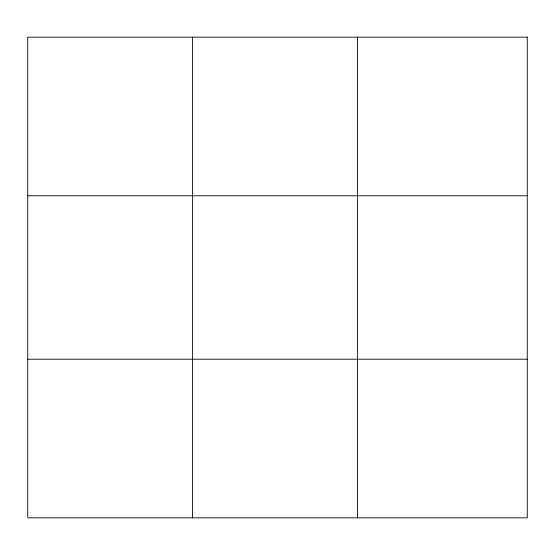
<?xml version="1.0" encoding="UTF-8"?>
<svg xmlns="http://www.w3.org/2000/svg" width="555" height="555" viewBox="0 0 555 555"><rect width="100%" height="100%" fill="white"/><g stroke="black" fill="none" stroke-linecap="round" stroke-linejoin="round"><path stroke-width="0.83" d="M192.585 517.836L192.585 37.164M357.42 517.836L357.42 37.164M27.75 195.783L527.25 195.783M27.75 359.217L527.25 359.217M527.25 37.164L527.25 517.836L27.75 517.836L27.75 37.164L527.25 37.164"/></g></svg>
